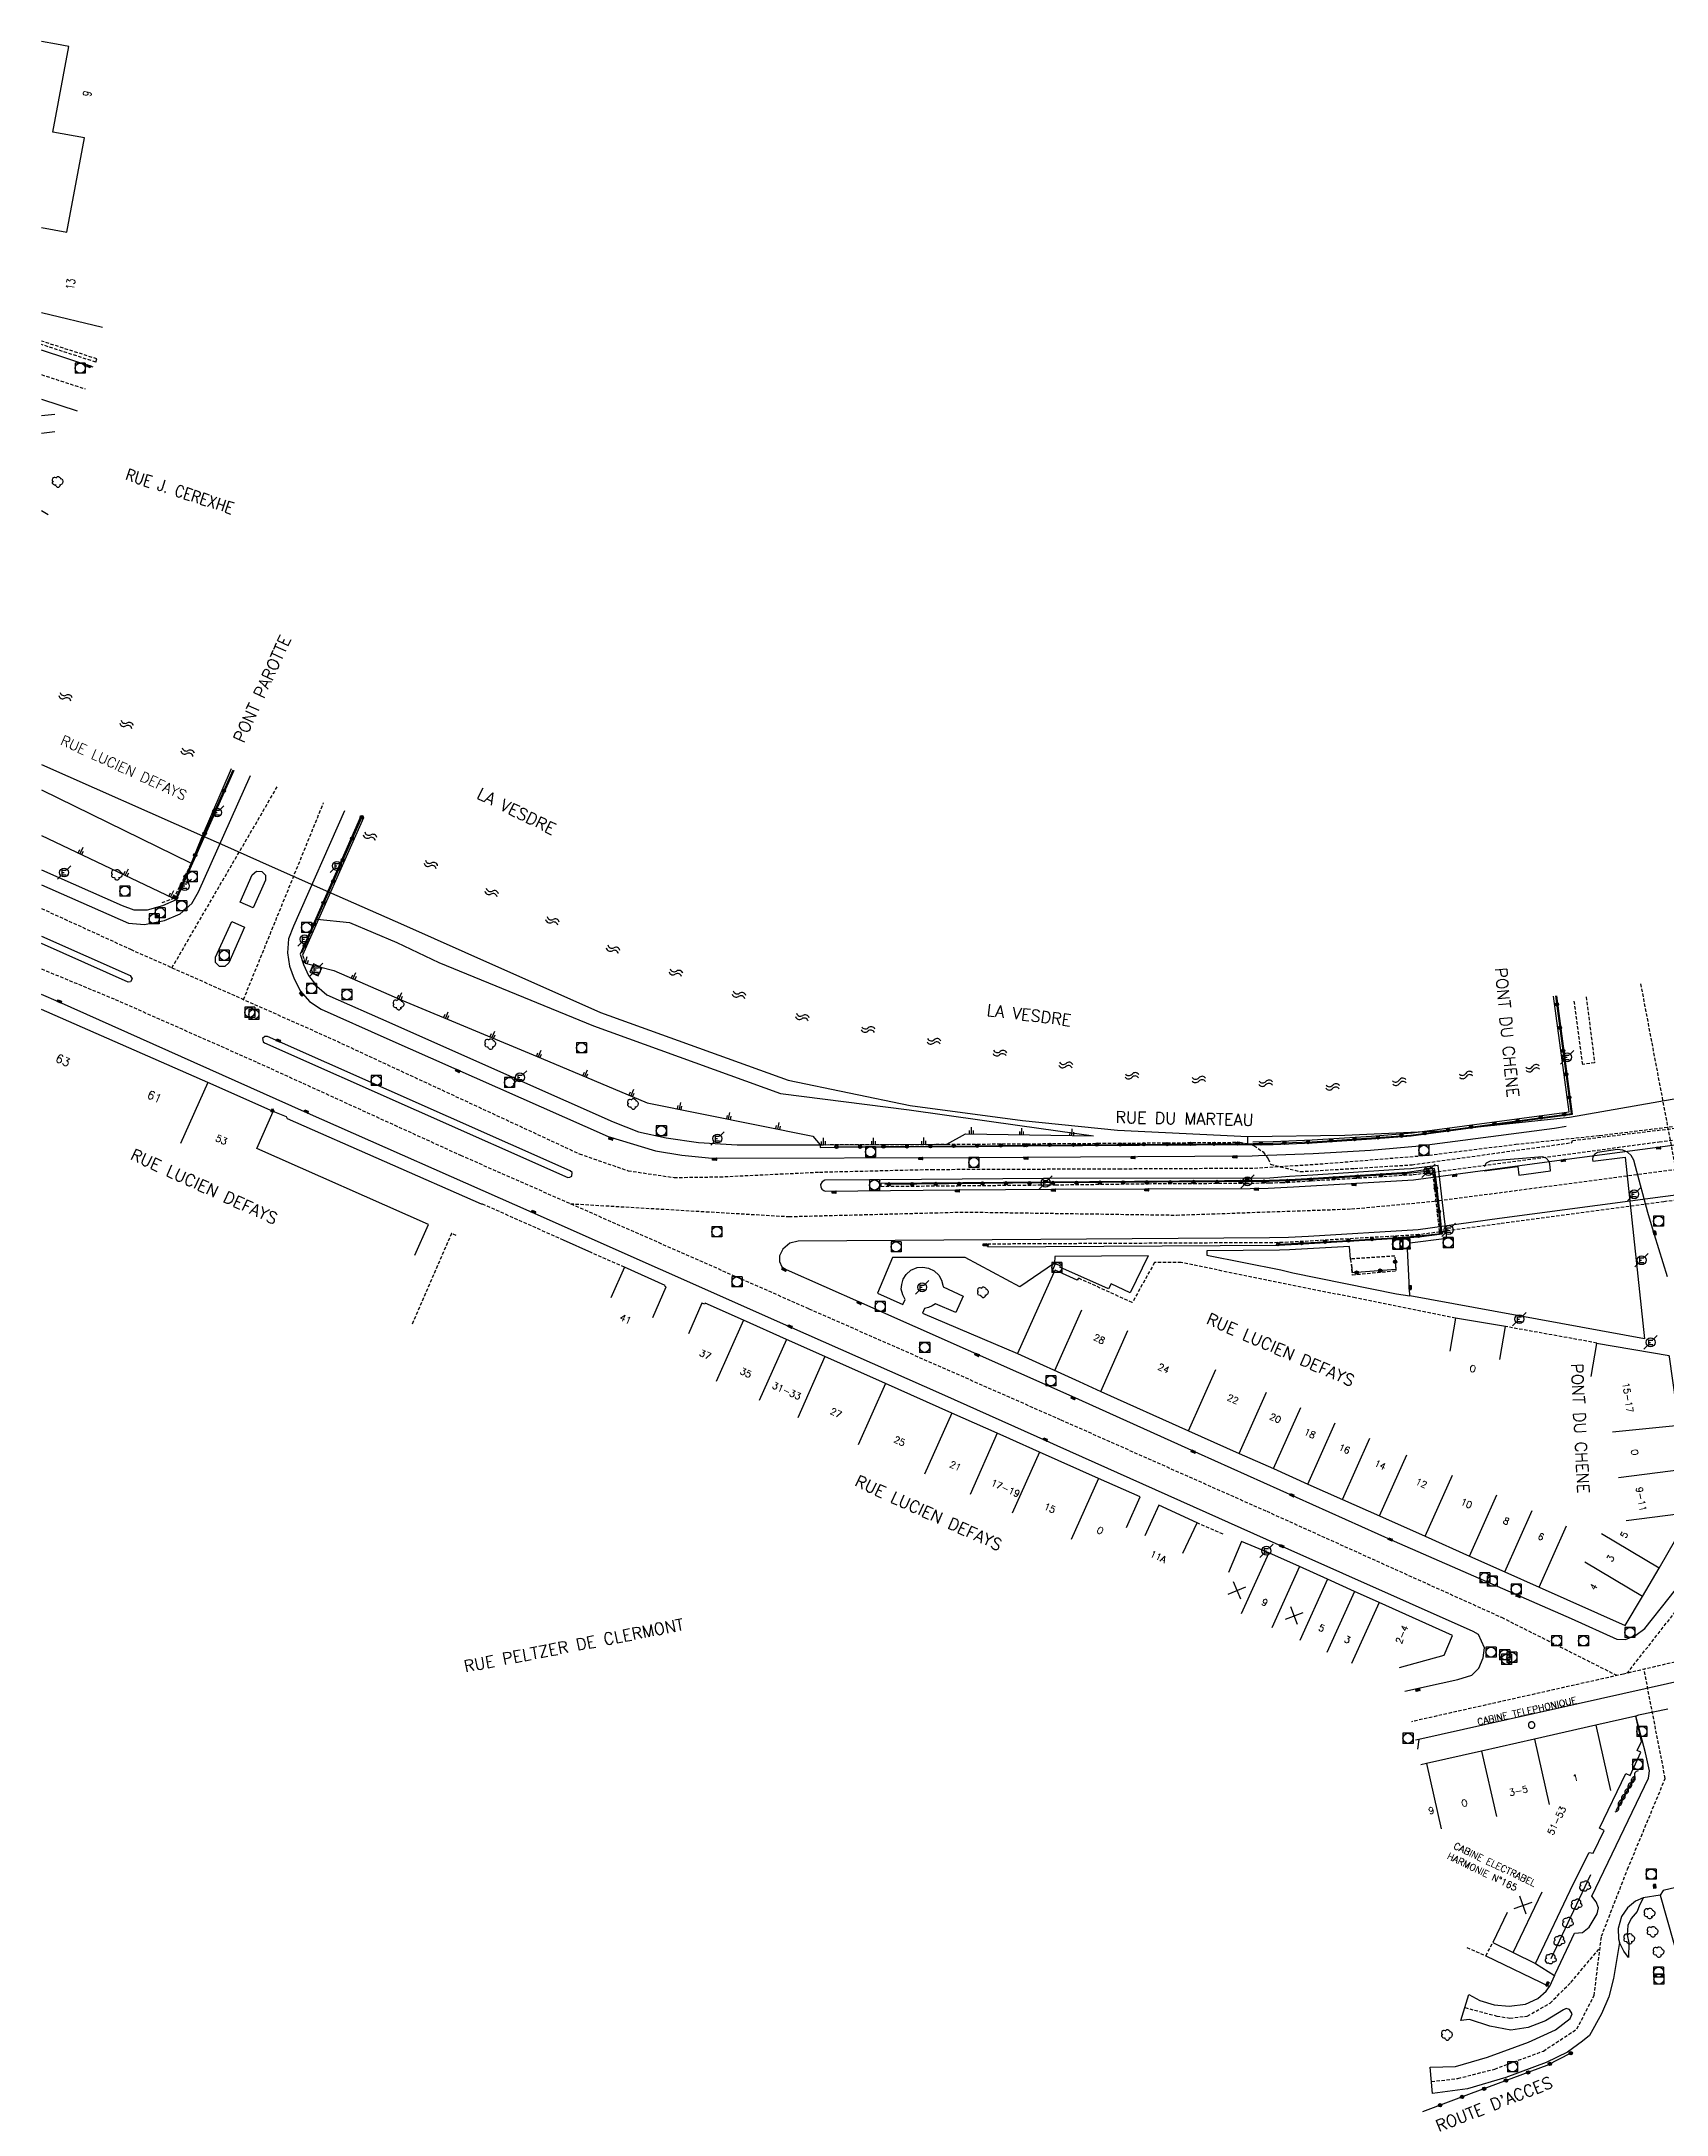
# Model space of a CAD drawing. Header units: millimetres. Extents: x 255000 to 256000, y 143000 to 144000.
# Drawn here: x 255000 to 255242.5, y 143326.7 to 143636.1 of the extents above; entities that cross this region are included whole.
import ezdxf
from ezdxf.enums import TextEntityAlignment as Align

# ---------------------------------------------------------------- set-up
doc = ezdxf.new("R2010")
doc.units = ezdxf.units.MM
doc.linetypes.add('DASHED', pattern=[0.75, 0.5, -0.25])
doc.layers.get('0').update_dxf_attribs({"linetype": 'CONTINUOUS'})
for name, color, linetype in [('W0001', 6, 'DASHED'), ('W0008', 7, 'CONTINUOUS'), ('W0100', 7, 'CONTINUOUS'), ('W0112', 1, 'DASHED'), ('W0120', 7, 'CONTINUOUS'), ('W0122', 7, 'DASHED'), ('W0211', 2, 'CONTINUOUS'), ('W0300', 7, 'CONTINUOUS'), ('W0302', 3, 'CONTINUOUS'), ('W0310', 3, 'CONTINUOUS'), ('W0322', 7, 'CONTINUOUS'), ('W0400', 7, 'CONTINUOUS'), ('W0420', 7, 'CONTINUOUS'), ('W0471', 7, 'CONTINUOUS'), ('W0500', 5, 'DASHED'), ('W0511', 5, 'CONTINUOUS'), ('W0851', 7, 'CONTINUOUS'), ('W0984', 7, 'CONTINUOUS'), ('W0989', 7, 'CONTINUOUS'), ('W0991', 7, 'CONTINUOUS'), ('W1102', 7, 'CONTINUOUS')]:
    doc.layers.add(name, color=color, linetype=linetype)
doc.styles.get("Standard").update_dxf_attribs({"font": 'romans.shx', "width": 0.85})

# ---------------------------------------------------------------- blocks, each defined once
blk = doc.blocks.new('t500o')
at = {"color": 0, "linetype": 'Continuous'}
for centre, start, end in [((-0.5, 0.625), 216.8699, 323.1301), ((0.5, -0.125), 36.8699, 143.1301), ((0.5, -0.625), 36.8699, 143.1301), ((-0.5, 0.125), 216.8699, 323.1301)]:
    blk.add_arc(centre, 0.625, start, end, dxfattribs=at)
blk = doc.blocks.new('T400')
for p, q in [((-0.15, 0.3), (0.15, 0.3)), ((-0.15, -0.25), (-0.15, 0.3)), ((-0.15, 0.15), (0.15, 0.15)), ((-0.15, 0), (0.15, 0)), ((0.15, 0.3), (0.15, -0.25)), ((-0.15, -0.15), (0.15, -0.15)), ((-0.15, -0.25), (-0.15, -0.3)), ((-0.15, -0.3), (0.15, -0.3)), ((0.15, -0.3), (0.15, -0.25))]:
    blk.add_line(p, q)
blk = doc.blocks.new('T420')
for p, q in [((0.75, 0.75), (-0.75, 0.75)), ((-0.75, 0.75), (-0.75, -0.75)), ((0.75, 0.75), (0.75, -0.75)), ((0.75, -0.75), (-0.75, -0.75))]:
    blk.add_line(p, q)
blk.add_ellipse((0, 0), major_axis=(-0.53, 0.53), ratio=1, start_param=3.926991, end_param=10.210176)
blk = doc.blocks.new('T471')
for p, q in [((-0.333334, 0.333334), (-0.333334, -0.333334)), ((-0.333334, 0.333334), (0.333334, 0.333334)), ((-0.333334, 0), (0, 0)), ((0.500001, 0.500001), (1.000002, 1.000002)), ((-0.500001, -0.500001), (-1.000002, -1.000002)), ((-0.333334, -0.333334), (0.333334, -0.333334))]:
    blk.add_line(p, q)
blk.add_ellipse((0, 0), major_axis=(0.471405, 0.471405), ratio=1, start_param=5.4977871438, end_param=11.780972451)
blk = doc.blocks.new('T300')
for p, q in [((-0.8, 0.51), (-0.86, 0.34)), ((-0.86, 0.34), (-0.86, 0.17)), ((-0.86, 0.17), (-0.74, 0.06)), ((-0.69, 0.63), (-0.8, 0.51)), ((-0.8, -0.06), (-0.74, 0.06)), ((-0.74, 0.06), (-0.69, 0.11)), ((-0.57, 0.69), (-0.69, 0.63)), ((-0.46, 0.69), (-0.57, 0.69)), ((-0.29, 0.63), (-0.46, 0.69)), ((-0.29, 0.63), (-0.17, 0.74)), ((-0.23, 0.57), (-0.29, 0.63)), ((-0.17, 0.74), (-0.06, 0.8)), ((-0.06, 0.8), (0.06, 0.8)), ((0.06, 0.8), (0.23, 0.74)), ((0.23, 0.74), (0.34, 0.63)), ((0.34, 0.63), (0.4, 0.51)), ((0.46, 0.46), (0.34, 0.46)), ((0.4, 0.51), (0.4, 0.46)), ((0.57, 0.4), (0.46, 0.46)), ((0.57, 0.4), (0.69, 0.29)), ((0.69, 0.29), (0.74, 0.17)), ((0.74, 0.06), (0.69, -0.17)), ((0.74, 0.17), (0.74, 0.06)), ((-0.8, -0.17), (-0.8, -0.06)), ((-0.8, -0.23), (-0.8, -0.17)), ((-0.74, -0.34), (-0.8, -0.23)), ((-0.69, -0.4), (-0.74, -0.34)), ((-0.51, -0.46), (-0.69, -0.4)), ((-0.4, -0.46), (-0.51, -0.46)), ((-0.4, -0.46), (-0.34, -0.46)), ((-0.34, -0.46), (-0.34, -0.4)), ((-0.34, -0.51), (-0.34, -0.46)), ((-0.29, -0.63), (-0.34, -0.51)), ((-0.17, -0.74), (-0.29, -0.63)), ((-0.06, -0.8), (-0.17, -0.74)), ((0.06, -0.8), (-0.06, -0.8)), ((0.17, -0.74), (0.06, -0.8)), ((0.23, -0.69), (0.17, -0.74)), ((0.29, -0.46), (0.23, -0.46)), ((0.29, -0.63), (0.23, -0.69)), ((0.46, -0.4), (0.29, -0.46)), ((0.34, -0.51), (0.29, -0.63)), ((0.34, -0.51), (0.34, -0.46)), ((0.57, -0.34), (0.46, -0.4)), ((0.63, -0.29), (0.57, -0.34)), ((0.69, -0.17), (0.63, -0.29))]:
    blk.add_line(p, q)
blk = doc.blocks.new('t322o')
at = {"color": 0, "linetype": 'Continuous'}
for radius in [0.25, 0.15]:
    blk.add_circle((0, 0), radius, dxfattribs=at)
blk = doc.blocks.new('t310o')
at = {"color": 0, "linetype": 'Continuous'}
for centre, start, end in [((-0.5, 0.38), 216.8699, 323.1304), ((0.5, -0.37), 36.8699, 143.1303)]:
    blk.add_arc(centre, 0.625, start, end, dxfattribs=at)
blk = doc.blocks.new('t991o')
at = {"color": 0, "linetype": 'Continuous'}
for p, q in [((-1, 1), (1, -1)), ((-1, -1), (1, 1))]:
    blk.add_line(p, q, dxfattribs=at)
blk = doc.blocks.new('t211o')
at = {"color": 0, "linetype": 'Continuous'}
for p, q in [((-0.29, 0.5), (-0.29, 0)), ((0, 1), (0, 0)), ((0.29, 0.5), (0.29, 0))]:
    blk.add_line(p, q, dxfattribs=at)
blk = doc.blocks.new('T851')
for p, q in [((-0.25, -0.15), (0, 0.32)), ((0, 0.32), (0.25, -0.15)), ((-0.25, -0.15), (0.25, -0.15))]:
    blk.add_line(p, q)
for major_axis in [(-0.106, 0.106), (-0.0354, 0.0354), (-0.0236, 0.0236)]:
    blk.add_ellipse((0, 0), major_axis=major_axis, ratio=1, start_param=3.926991, end_param=10.210176)

msp = doc.modelspace()

# ---------------------------------------------------------------- linework, layer by layer
at = {"layer": 'W0001'}
for p, q in [((255000, 143586.42), (255006.53, 143584.29)), ((255019.48, 143497.9), (255035.27, 143525.05)), ((255030.16, 143493.15), (255042.1, 143522.5)), ((255238.67, 143495.51), (255252.23, 143423.82)), ((255236.64, 143392.59), (255253.63, 143414.16))]:
    msp.add_line(p, q, dxfattribs=at)
for points in [[(255000, 143506.74), (255013.31, 143500.65), (255042.76, 143487.55), (255080.27, 143470.13), (255087.57, 143467.6), (255094.45, 143466.59), (255101.24, 143466.69), (255116.13, 143467.4), (255132.85, 143467.8), (255160.81, 143467.9), (255181.07, 143468), (255190.79, 143468.61), (255207.1, 143469.93), (255220.07, 143471.55), (255232.53, 143472.87), (255245.09, 143474.39)], [(255000, 143497.72), (255011.02, 143493.17), (255032.2, 143483.78), (255062.55, 143469.92), (255114.55, 143447.01), (255152.13, 143430.44)], [(255078.97, 143462.68), (255111.57, 143460.76), (255137.8, 143461.44), (255169.41, 143460.98), (255195.52, 143461.9), (255207.89, 143463.05), (255256.45, 143469.46)], [(255152.13, 143430.44), (255182.87, 143416.78), (255217.92, 143400.95), (255235.19, 143392.26)], [(255272.75, 143401.69), (255261.35, 143398.39), (255236.11, 143392.47), (255204.47, 143385.37)], [(255207.47, 143331.66), (255211.42, 143332.12), (255216.91, 143333.53), (255224.17, 143336.21), (255229.17, 143339.51), (255231.74, 143344.51), (255232.84, 143353.36), (255236.74, 143363.36), (255242.36, 143376.91), (255239.19, 143393.19)], [(255212.45, 143342.71), (255217.21, 143341.44), (255219.14, 143341.13), (255221.77, 143341.44), (255225.17, 143343.37), (255228.27, 143346.46), (255232.62, 143351.61)]]:
    msp.add_lwpolyline(points, dxfattribs=at)
at = {"layer": 'W0008'}
for p, q in [((255007.72, 143587.56), (255000, 143590.08)), ((255000, 143582.76), (255005.34, 143581.02)), ((255000, 143580.33), (255002.02, 143580.51)), ((255000, 143577.67), (255001.99, 143577.91)), ((255000.98, 143565.5), (255000, 143566.08)), ((255041.1, 143505.16), (255042.86, 143509.24)), ((255180.06, 143471.67), (255180.08, 143472.71)), ((255082.15, 143455.33), (255077.93, 143457.23)), ((255205.58, 143382.73), (255205.37, 143381.26)), ((255215.59, 143350.43), (255225.08, 143345.84))]:
    msp.add_line(p, q, dxfattribs=at)
for points in [[(255000, 143512.5), (255012.07, 143507.19), (255013.8, 143506.54), (255015.85, 143506.55), (255018.13, 143507.17), (255020.17, 143508.08), (255028.77, 143527.39)], [(255000, 143510.28), (255012.98, 143504.53), (255015.4, 143504.35), (255018.38, 143504.93), (255020.71, 143505.96), (255022.42, 143507.51), (255023.45, 143509.21), (255031.2, 143526.57)], [(255022.35, 143513.41), (255024.05, 143517.57), (255028.35, 143527.64)], [(255045.24, 143521.33), (255037.6, 143504.08), (255036.86, 143502.19), (255036.71, 143500.14), (255037.04, 143498.14), (255037.73, 143496.22), (255038.68, 143494.42), (255040.01, 143492.84), (255041.73, 143491.73), (255051.53, 143487.34), (255084.58, 143472.73), (255091.67, 143470.55), (255095.6, 143469.92), (255100.05, 143469.49), (255139.63, 143469.59), (255146.52, 143469.65)], [(255047.61, 143520.44), (255038.61, 143499.92), (255039.12, 143498.36), (255039.88, 143496.76), (255041.1, 143495.16), (255042.61, 143493.87), (255052.3, 143489.56), (255071.21, 143481.17), (255085.35, 143474.89), (255089.13, 143473.4), (255093.25, 143472.49), (255098.08, 143471.81), (255103.84, 143471.46), (255116.22, 143471.49), (255116.25, 143471.07), (255118.68, 143471.1), (255139.65, 143471.21), (255146.92, 143471.3)], [(255029.68, 143507.71), (255031.46, 143511.78), (255032.1, 143512.32), (255032.87, 143512.28), (255033.42, 143511.71), (255033.45, 143510.95), (255031.59, 143506.86), (255029.68, 143507.71)], [(255030.31, 143503.97), (255027.95, 143498.63), (255027.36, 143498.07), (255026.57, 143498.1), (255026, 143498.66), (255025.99, 143499.46), (255028.39, 143504.82), (255030.31, 143503.97)], [(255000, 143502.61), (255013.25, 143496.73), (255013.54, 143496.23), (255013.31, 143495.79), (255012.92, 143495.76), (255000, 143501.51)], [(255040.61, 143498.47), (255040.04, 143497.22), (255041.31, 143496.67), (255041.87, 143497.9), (255040.61, 143498.47)], [(255150.51, 143427.05), (255134.37, 143434.23), (255111.53, 143444.34), (255073.22, 143461.36), (255039.27, 143476.41), (255002.53, 143492.8), (255000, 143493.93)], [(255146.92, 143471.3), (255180.85, 143471.52), (255183.85, 143471.54), (255189.66, 143471.78), (255198.52, 143472.34), (255204.42, 143472.79), (255228.51, 143476.04), (255226.16, 143493.73)], [(255078.55, 143466.59), (255078.84, 143466.62), (255079.17, 143466.78), (255079.19, 143467.36), (255078.92, 143467.59), (255033.72, 143487.63), (255033.34, 143487.64), (255032.99, 143487.36), (255033.11, 143486.84), (255033.3, 143486.67), (255078.55, 143466.59)], [(255065.68, 143462.62), (255036.73, 143475.35), (255036.58, 143475.65), (255034.59, 143476.46)], [(255209.13, 143462.88), (255208.71, 143466.31), (255208.48, 143468.4), (255204.38, 143467.91), (255203.37, 143467.84), (255189.78, 143466.96), (255186.3, 143466.76), (255183.33, 143466.51), (255149.57, 143466.45), (255125.28, 143466.23), (255116.9, 143466.17), (255116.5, 143465.96), (255116.27, 143465.57), (255116.3, 143465.21), (255116.47, 143464.86), (255116.77, 143464.65), (255116.95, 143464.55), (255136.45, 143464.73), (255151.32, 143464.84), (255165.23, 143464.9), (255180.4, 143464.97), (255183.09, 143465.02), (255186.87, 143465.18), (255195.49, 143465.68), (255204.79, 143466.26), (255209.2, 143466.83), (255226.9, 143469.23), (255241.58, 143471.18), (255257.32, 143473.31)], [(255146.52, 143469.65), (255180.72, 143469.85), (255181.63, 143469.86), (255189.82, 143470.16), (255198.37, 143470.68), (255205.68, 143471.31), (255225.85, 143473.96), (255227.59, 143474.26)], [(255242.67, 143451.77), (255240.73, 143458.04), (255239.75, 143461.38), (255237.93, 143468.22), (255237.66, 143469.19), (255237.29, 143469.88), (255236.73, 143470.39), (255236.04, 143470.68), (255235.24, 143470.76), (255232.25, 143470.33), (255231.82, 143470.05), (255231.56, 143469.69), (255231.51, 143469.3), (255231.56, 143469.01), (255236.39, 143469.64), (255239.26, 143442.52), (255204.26, 143448.92), (255203.91, 143455.93), (255204.33, 143455.95), (255204.26, 143456.85), (255209.77, 143457.55), (255209.13, 143462.88)], [(255208.69, 143461.52), (255208.15, 143466.25), (255207.94, 143467.96), (255203.86, 143467.32), (255189.79, 143466.46), (255186.24, 143466.24), (255183.27, 143466.13), (255149.73, 143465.9), (255125.27, 143465.68), (255125.28, 143465.27)], [(255215.32, 143467.59), (255220.36, 143468.24), (255220.52, 143466.93), (255225.25, 143467.57), (255225.12, 143468.63), (255225.04, 143468.99), (255224.6, 143469.48), (255224.03, 143469.68), (255216.21, 143469.04), (255215.65, 143468.74), (255215.34, 143468.2)], [(255253.21, 143465.17), (255241.98, 143463.69), (255217.62, 143460.48), (255205.47, 143458.79), (255189.13, 143457.8), (255186.11, 143457.65), (255183.3, 143457.58), (255149.17, 143457.33), (255112.92, 143457.08), (255111.7, 143456.78), (255110.66, 143455.91), (255110.17, 143454.92), (255110.14, 143454.08), (255110.49, 143453.27), (255111.14, 143452.87), (255122.4, 143447.87), (255153.8, 143433.95)], [(255141.29, 143456.65), (255141.27, 143456.22), (255184.59, 143456.51), (255187.54, 143456.64), (255194.19, 143457.02), (255202.54, 143457.52), (255205.6, 143457.75), (255209.08, 143458.18), (255208.69, 143461.52)], [(255165.2, 143454.89), (255151.23, 143454.78), (255151.21, 143453.82), (255146.04, 143450.29), (255137.89, 143454.67), (255127, 143454.63), (255124.78, 143449.35), (255128.56, 143447.66), (255128.89, 143448.39), (255128.56, 143449.06), (255128.33, 143449.91), (255128.39, 143450.62), (255128.63, 143451.44), (255129.06, 143452.12), (255129.74, 143452.74), (255130.72, 143453.15), (255131.53, 143453.2), (255132.37, 143453.06), (255133.23, 143452.65), (255133.92, 143452.02), (255134.33, 143451.27), (255134.51, 143450.52), (255134.56, 143450.25), (255137.57, 143448.89), (255136.45, 143446.43), (255133.43, 143447.76), (255132.94, 143447.43), (255132.39, 143447.2), (255131.8, 143447.05), (255131.51, 143446.36), (255145.67, 143440.3)], [(255165.2, 143454.89), (255162.5, 143449.38), (255159.64, 143450.72), (255159.27, 143449.97), (255152.01, 143453.22), (255152.08, 143453.41), (255151.28, 143453.69), (255150.81, 143452.52), (255151.11, 143452.41)], [(255195.39, 143454.42), (255195.24, 143456.3), (255186.3, 143455.82), (255184.79, 143455.75), (255173.96, 143455.67), (255173.93, 143455.02), (255184.96, 143452.83), (255186.76, 143452.38)], [(255186.76, 143452.38), (255202.23, 143449.25), (255204.26, 143448.92)], [(255153.8, 143433.95), (255172.64, 143425.43), (255201.88, 143412.32), (255228.31, 143400.75), (255235.14, 143397.69), (255236.44, 143397.65), (255237.99, 143398.27), (255239.29, 143399.27), (255242.95, 143403.86), (255245.75, 143407.39), (255247.61, 143410.57), (255248.53, 143413.92), (255248.64, 143416.89), (255247.76, 143423.31)], [(255203.48, 143389.92), (255211.38, 143391.67), (255213.48, 143392.32), (255214.51, 143393.35), (255215.2, 143394.91), (255215.37, 143396.39), (255214.49, 143398.36), (255213.67, 143398.85), (255184.71, 143411.73), (255151.6, 143426.53), (255150.51, 143427.05)], [(255286.26, 143373.42), (255285.28, 143377.96), (255283.85, 143383.95), (255282.98, 143386.77), (255281.51, 143389.13), (255280.6, 143390.17), (255274.79, 143394.17), (255272.01, 143395.69), (255269.16, 143396.51), (255268.04, 143396.6), (255266.9, 143396.46), (255236.05, 143389.51)], [(255236.05, 143389.51), (255205.58, 143382.73), (255205.07, 143382.6)], [(255242.74, 143387.25), (255238.37, 143386.35), (255237.97, 143386.22)], [(255225.85, 143347.5), (255225.99, 143347.8), (255228.79, 143353.81), (255230.03, 143353.9), (255231.02, 143354.71), (255232.19, 143356.71), (255232.37, 143357.59), (255232.05, 143358.46), (255231.4, 143359.35), (255239.86, 143376.94), (255239.91, 143377.31), (255240.03, 143378.05), (255239.39, 143380.7), (255237.97, 143386.22)], [(255241.61, 143359.48), (255239.05, 143359.06), (255237.91, 143358.57), (255236.74, 143357.61), (255235.84, 143356.32), (255235.32, 143354.51), (255235.4, 143352.95), (255235.55, 143352.42), (255234.64, 143347.04), (255233.95, 143344.31), (255232.84, 143341.75), (255231.05, 143338.54), (255230.02, 143337.71)], [(255239.13, 143359.11), (255238.52, 143357.99), (255238.16, 143357.03), (255237.28, 143356), (255236.78, 143354.93), (255236.67, 143353.54), (255236.91, 143352.35), (255236.87, 143350.17), (255236.16, 143351.1), (255235.55, 143352.42)], [(255223, 143349.27), (255225.85, 143347.5), (255225.08, 143345.84)], [(255230.02, 143337.71), (255227.76, 143336.07), (255224.56, 143334.49), (255218.54, 143332.26), (255212.83, 143330.59), (255207.63, 143329.87), (255207.27, 143333.83), (255211.05, 143333.92), (255215.84, 143335.28), (255221.97, 143337.52), (255226, 143339.39), (255228.18, 143341.07), (255228.45, 143341.77), (255228.09, 143342.41), (255227.58, 143342.56), (255227.17, 143342.38), (255224.49, 143340.73), (255221.89, 143339.75), (255219.3, 143339.34), (255216.2, 143339.94), (255213.16, 143340.9), (255211.85, 143340.79), (255213.06, 143344.63), (255214.66, 143343.74), (255216.83, 143343.13), (255219.06, 143342.91), (255221.51, 143343.22), (255223.35, 143344.06), (255224.58, 143345.17), (255225.08, 143345.84)]]:
    msp.add_lwpolyline(points, dxfattribs=at)
at = {"layer": 'W0100'}
for p, q in [((255002.24, 143635.73), (255000, 143636.15)), ((255000, 143608.4), (255003.79, 143607.69)), ((255000, 143595.69), (255009.13, 143593.52))]:
    msp.add_line(p, q, dxfattribs=at)
for points in [[(255001.69, 143622.63), (255004.07, 143635.39), (255002.24, 143635.73)], [(255003.79, 143607.69), (255006.41, 143621.75), (255001.69, 143622.63)], [(255055.72, 143455.01), (255057.75, 143459.58), (255032.13, 143470.93), (255034.59, 143476.46), (255024.82, 143480.79), (255000, 143491.68)], [(255091.24, 143445.71), (255093.24, 143450.29), (255093.02, 143450.39), (255093.07, 143450.49), (255087.01, 143453.2), (255084.97, 143448.64)], [(255154.59, 143451.28), (255151.32, 143452.76), (255151.11, 143452.41), (255145.67, 143440.3), (255154.87, 143436.17)], [(255144.52, 143427.6), (255142.65, 143428.43), (255135.88, 143431.44), (255125.97, 143435.85), (255116.94, 143439.87), (255111.2, 143442.42), (255104.77, 143445.28), (255099.07, 143447.82), (255099.02, 143447.71), (255098.58, 143447.83), (255096.55, 143443.27)], [(255217.68, 143439.42), (255218.5, 143444.35), (255211.04, 143445.59), (255210.22, 143440.65)], [(255245.1, 143423.01), (255244.43, 143429.57), (255243.01, 143439.85), (255242.92, 143439.96), (255232.11, 143441.81), (255231.27, 143436.88)], [(255154.87, 143436.17), (255158.1, 143434.63), (255171.21, 143428.79), (255178.75, 143425.42), (255183.88, 143423.14), (255189.03, 143420.84), (255194.2, 143418.54), (255199.71, 143416.08), (255206.51, 143413.05), (255213.16, 143410.08), (255218.41, 143407.74), (255223.54, 143405.46), (255236.36, 143399.74), (255238.95, 143404.08), (255241.45, 143408.28), (255246.23, 143416.58), (255245.1, 143423.01), (255245.1, 143423.01)], [(255161.93, 143414.35), (255163.97, 143418.91), (255157.75, 143421.69), (255148.95, 143425.61), (255144.52, 143427.6)], [(255170.37, 143410.5), (255172.47, 143415.04), (255166.79, 143417.67), (255164.69, 143413.13)], [(255202.7, 143393.46), (255209.34, 143395.29), (255210.59, 143398.24), (255199.65, 143403.16), (255195.97, 143404.82), (255191.95, 143406.63), (255187.75, 143408.52), (255183.19, 143410.57), (255179.11, 143412.27), (255177.18, 143407.66)], [(255238.73, 143380.81), (255238.19, 143381.06), (255238.83, 143382.43), (255237.97, 143386.22), (255231.99, 143384.86), (255222.83, 143382.78), (255214.95, 143380.99), (255206.71, 143379.12), (255205.88, 143378.93)], [(255228.6, 143361.11), (255230.99, 143365.83), (255231.59, 143365.77), (255233.23, 143369.14), (255232.54, 143369.47), (255236.46, 143377.65), (255237.12, 143377.35), (255238.73, 143380.81)], [(255218.75, 143356.91), (255216.6, 143352.4), (255219.68, 143350.93), (255223, 143349.27), (255228.6, 143361.11)], [(255246.49, 143361.24), (255242.04, 143360.17), (255241.61, 143359.48), (255244.65, 143348.76)]]:
    msp.add_lwpolyline(points, dxfattribs=at)
msp.add_lwpolyline([(255222.83, 143384.63, 0.049137), (255222.87, 143384.72, 0.049135), (255222.89, 143384.81, 0.049133), (255222.89, 143384.91, 0.049129), (255222.87, 143385, 0.049125), (255222.84, 143385.09, 0.049121), (255222.79, 143385.17, 0.049118), (255222.72, 143385.24, 0.049117), (255222.64, 143385.29, 0.049117), (255222.56, 143385.33, 0.049118), (255222.47, 143385.35, 0.049121), (255222.37, 143385.35, 0.049125), (255222.28, 143385.33, 0.049129), (255222.19, 143385.3, 0.049133), (255222.11, 143385.25, 0.049135), (255222.04, 143385.18, 0.049137), (255221.99, 143385.11, 0.049137), (255221.95, 143385.02, 0.049135), (255221.93, 143384.93, 0.049133), (255221.93, 143384.83, 0.049129), (255221.95, 143384.74, 0.049125), (255221.98, 143384.65, 0.049121), (255222.03, 143384.57, 0.049118), (255222.1, 143384.5, 0.049117), (255222.17, 143384.45, 0.049117), (255222.26, 143384.41, 0.049118), (255222.35, 143384.39, 0.049121), (255222.45, 143384.39, 0.049125), (255222.54, 143384.41, 0.049129), (255222.63, 143384.44, 0.049133), (255222.71, 143384.49, 0.049135), (255222.77, 143384.56, 0.049137)], format="xyb", close=True, dxfattribs=at)
at = {"layer": 'W0112'}
for p, q in [((255008.27, 143588.76), (255000, 143591.43)), ((255008.12, 143588.28), (255000, 143590.91)), ((255008.12, 143588.28), (255008.27, 143588.76)), ((255038.98, 143499.76), (255039.38, 143498.58)), ((255087.01, 143453.2), (255082.15, 143455.33)), ((255176.35, 143413.36), (255172.47, 143415.04))]:
    msp.add_line(p, q, dxfattribs=at)
for points in [[(255018.01, 143507.64), (255019.75, 143508.26), (255022.35, 143513.41)], [(255230.55, 143493.55), (255231.82, 143483.71), (255230.04, 143483.47), (255228.77, 143493)], [(255116.22, 143471.49), (255135.14, 143471.55), (255162.78, 143471.73), (255178.87, 143471.85)], [(255125.28, 143465.27), (255136.7, 143465.37), (255151.33, 143465.5), (255165.17, 143465.67), (255179.77, 143465.75), (255183.28, 143465.79), (255185.12, 143465.84), (255191.07, 143466.19), (255195.84, 143466.48), (255204.71, 143467.02), (255207.68, 143467.39)], [(255077.93, 143457.23), (255065.84, 143462.62), (255065.68, 143462.62)], [(255061.92, 143457.95), (255061.22, 143458.25), (255055.25, 143444.49)], [(255208.69, 143458.46), (255205.57, 143458.04), (255185.27, 143456.87), (255149.18, 143456.69), (255141.29, 143456.65)], [(255202.22, 143452.69), (255202.02, 143454.86), (255195.39, 143454.42), (255195.61, 143452.07), (255202.22, 143452.69)], [(255177.7, 143452.33), (255170.1, 143453.91), (255166.12, 143453.89), (255162.81, 143447.92), (255154.76, 143451.59), (255154.59, 143451.28)], [(255211.04, 143445.59), (255196.1, 143448.61), (255177.7, 143452.33)], [(255232.11, 143441.81), (255232.13, 143441.89), (255218.5, 143444.35)], [(255212.73, 143351.69), (255215.59, 143350.43), (255216.6, 143352.4)]]:
    msp.add_lwpolyline(points, dxfattribs=at)
at = {"layer": 'W0120'}
msp.add_line((255048.07, 143520.27), (255038.98, 143499.76), dxfattribs=at)
msp.add_lwpolyline([(255180.81, 143471.94), (255183.86, 143471.98), (255189.65, 143472.22), (255198.51, 143472.77), (255204.59, 143473.26), (255228.04, 143476.4), (255225.7, 143493.67)], dxfattribs=at)
at = {"layer": 'W0122'}
for points in [[(255207.68, 143467.39), (255241.46, 143471.92), (255257.58, 143474.08), (255271.87, 143476.03), (255278.14, 143476.98), (255284.95, 143478.27), (255288.53, 143478.86), (255289.9, 143469.97), (255285.26, 143469.13), (255275.23, 143467.46), (255265.18, 143466.09), (255253.07, 143464.42), (255242.17, 143462.97), (255217.7, 143459.69), (255208.69, 143458.46), (255207.68, 143467.39)], [(255187.87, 143467.47), (255195.96, 143467.95), (255204.56, 143468.49), (255228.42, 143471.8), (255228.5, 143472.1), (255260.05, 143475.9)], [(255178.87, 143471.85), (255180.06, 143471.67), (255180.97, 143471.36), (255182.35, 143470.4), (255183.07, 143469.38), (255183.44, 143468.57), (255187.87, 143467.47)]]:
    msp.add_lwpolyline(points, dxfattribs=at)
at = {"layer": 'W0211'}
for points in [[(255000, 143524.46), (255022.25, 143513.56)], [(255000, 143517.66), (255019.55, 143508.33)], [(255041.13, 143505.15), (255045.99, 143504.63), (255053.06, 143501.66)], [(255053.06, 143501.66), (255059.3, 143498.68), (255082.41, 143489.22), (255110.3, 143479.15), (255129.53, 143476.7), (255146.01, 143474.34), (255157.01, 143472.8)], [(255039.38, 143498.58), (255043.65, 143497.48), (255053.81, 143493.05), (255074.58, 143484.41), (255090.39, 143477.75), (255115.13, 143472.77), (255116.22, 143471.49), (255135.14, 143471.55), (255137.9, 143473.11), (255157.01, 143472.8)]]:
    msp.add_lwpolyline(points, dxfattribs=at)
at = {"layer": 'W0302'}
msp.add_line((255225.32, 143350.03), (255231.23, 143362.57), dxfattribs=at)
at = {"layer": 'W0310'}
msp.add_line((255237.81, 143377.16), (255234.98, 143372.09), dxfattribs=at)
at = {"layer": 'W0322'}
for p, q in [((255020.09, 143508.32), (255028.61, 143527.45)), ((255047.8, 143520.37), (255038.8, 143500.07))]:
    msp.add_line(p, q, dxfattribs=at)
for points in [[(255147.02, 143471.43), (255180.85, 143471.67), (255183.8, 143471.7), (255189.68, 143471.91), (255198.49, 143472.5), (255204.39, 143472.93), (255228.35, 143476.14), (255226.01, 143493.71)], [(255118.68, 143471.16), (255139.68, 143471.33), (255147.02, 143471.43)], [(255208.56, 143461.54), (255207.97, 143466.28), (255207.84, 143467.57), (255203.86, 143467.17), (255189.83, 143466.31), (255186.26, 143466.08), (255183.23, 143465.99), (255149.73, 143465.78), (255125.88, 143465.57)], [(255184.59, 143456.65), (255187.56, 143456.77), (255194.19, 143457.16), (255202.51, 143457.63), (255205.56, 143457.88), (255208.92, 143458.25), (255208.56, 143461.54)], [(255202.04, 143454.01), (255202.14, 143452.87), (255195.7, 143452.37), (255195.58, 143453.59)], [(255228.25, 143335.88), (255224.7, 143334.06), (255213.41, 143329.88), (255206.11, 143327.12)]]:
    msp.add_lwpolyline(points, dxfattribs=at)
at = {"layer": 'W0511'}
for points in [[(255000, 143528.25), (255024.05, 143517.57), (255026.86, 143516.35), (255034.45, 143512.98)], [(255034.45, 143512.98), (255042.86, 143509.24), (255054.03, 143504.31), (255063.19, 143500.23)], [(255063.19, 143500.23), (255083.46, 143491.23), (255111.46, 143481.12), (255129.64, 143477.34), (255146.43, 143475.08), (255160.6, 143473.66), (255180.08, 143472.71), (255194.55, 143472.89), (255208.76, 143473.54), (255228.08, 143475.58), (255258.72, 143480.95)]]:
    msp.add_lwpolyline(points, dxfattribs=at)
at = {"layer": 'W1102'}
for p, q in [((255024.82, 143480.79), (255020.77, 143471.65)), ((255104.77, 143445.28), (255100.71, 143436.14)), ((255151.23, 143437.81), (255155.26, 143446.85)), ((255111.2, 143442.42), (255107.13, 143433.29)), ((255158.1, 143434.63), (255162.17, 143443.77)), ((255116.94, 143439.87), (255112.88, 143430.73)), ((255125.97, 143435.85), (255121.91, 143426.71)), ((255171.21, 143428.79), (255175.28, 143437.92)), ((255178.75, 143425.42), (255182.82, 143434.56)), ((255135.88, 143431.44), (255131.81, 143422.3)), ((255183.88, 143423.14), (255187.95, 143432.27)), ((255189.03, 143420.84), (255193.1, 143429.97)), ((255142.65, 143428.43), (255138.59, 143419.29)), ((255194.2, 143418.54), (255198.27, 143427.67)), ((255244.43, 143429.57), (255234.48, 143428.56)), ((255148.95, 143425.61), (255144.88, 143416.48)), ((255199.71, 143416.08), (255203.78, 143425.21)), ((255157.75, 143421.69), (255153.68, 143412.55)), ((255206.51, 143413.05), (255210.58, 143422.18)), ((255245.1, 143423.01), (255235.39, 143421.78)), ((255213.16, 143410.08), (255217.23, 143419.21)), ((255218.41, 143407.74), (255222.48, 143416.88)), ((255223.54, 143405.46), (255227.61, 143414.59)), ((255246.23, 143416.58), (255236.52, 143415.34)), ((255241.45, 143408.28), (255232.86, 143413.39)), ((255183.19, 143410.57), (255179.08, 143401.45)), ((255187.75, 143408.52), (255183.64, 143399.4)), ((255238.95, 143404.08), (255230.36, 143409.2)), ((255191.95, 143406.63), (255187.84, 143397.51)), ((255195.97, 143404.82), (255191.86, 143395.7)), ((255199.65, 143403.16), (255195.54, 143394.05)), ((255231.99, 143384.86), (255234.2, 143375.11)), ((255214.95, 143380.99), (255217.16, 143371.24)), ((255222.83, 143382.78), (255225.04, 143373.03)), ((255206.71, 143379.12), (255208.92, 143369.37)), ((255219.68, 143350.93), (255223.98, 143359.96))]:
    msp.add_line(p, q, dxfattribs=at)

# ---------------------------------------------------------------- block references
at = {"layer": 'W0211'}
for p, rotation in [((255005.73, 143514.92), 334.4936945545282), ((255012.5, 143511.7), 334.4936945545282), ((255019.27, 143508.47), 334.4936945545282), ((255039.38, 143498.58), 345.616991261414), ((255046.49, 143496.24), 336.4354612559027), ((255053.36, 143493.25), 336.4354612559027), ((255060.28, 143490.36), 337.4120686732906), ((255067.21, 143487.48), 337.4120686732906), ((255074.13, 143484.6), 337.4120686732906), ((255081.05, 143481.69), 337.1663458220825), ((255087.96, 143478.78), 337.1663458220825), ((255095.16, 143476.79), 348.6125818693178), ((255102.51, 143475.31), 348.6125818693178), ((255109.86, 143473.83), 348.6125818693178), ((255138.75, 143473.1), 359.0587947232245), ((255146.25, 143472.97), 359.0587947232245), ((255153.75, 143472.85), 359.0587947232245), ((255116.66, 143471.49), 0.2059247479449624), ((255124.16, 143471.52), 0.2059247479449624), ((255131.66, 143471.54), 0.2059247479449624)]:
    msp.add_blockref('t211o', p, dxfattribs=dict(at, rotation=rotation))
at = {"layer": 'W0300'}
for p in [(255002.47, 143570.4), (255011.29, 143511.78), (255053.33, 143492.39), (255067.03, 143486.51), (255088.34, 143477.56), (255140.56, 143449.45), (255240.05, 143356.73), (255237.03, 143352.96), (255240.52, 143354.02), (255241.4, 143350.99), (255209.83, 143338.61)]:
    msp.add_blockref('T300', p, dxfattribs=at)
at = {"layer": 'W0300', "rotation": 64.76037867202082}
for p in [(255230.44, 143360.88), (255229.16, 143358.17), (255227.88, 143355.45), (255226.6, 143352.74), (255225.32, 143350.03)]:
    msp.add_blockref('T300', p, dxfattribs=at)
at = {"layer": 'W0310', "rotation": 240.9061095627359}
for p in [(255237.32, 143376.29), (255237.81, 143377.16), (255235.86, 143373.67), (255236.35, 143374.54), (255236.83, 143375.42), (255235.38, 143372.8)]:
    msp.add_blockref('t310o', p, dxfattribs=at)
at = {"layer": 'W0322'}
for p, rotation in [((255027.21, 143524.31), 66.00138366404599), ((255025.79, 143521.11), 66.00138366404599), ((255047.8, 143520.37), 246.0663239321383), ((255024.36, 143517.91), 66.00138366404599), ((255046.39, 143517.17), 246.0663239321383), ((255022.94, 143514.72), 66.00138366404599), ((255044.96, 143513.97), 246.0663239321383), ((255021.52, 143511.52), 66.00138366404599), ((255043.55, 143510.77), 246.0663239321383), ((255020.09, 143508.32), 66.00138366404599), ((255042.12, 143507.57), 246.0663239321383), ((255040.71, 143504.38), 246.0663239321383), ((255039.29, 143501.18), 246.0663239321383), ((255226.18, 143492.42), 97.5901571553368), ((255226.64, 143488.95), 97.5901571553368), ((255227.11, 143485.48), 97.5901571553368), ((255227.57, 143482.01), 97.5901571553368), ((255227.28, 143476), 7.64272723661507), ((255228.03, 143478.54), 97.5901571553368), ((255202.99, 143472.83), 4.175263117652805), ((255206.46, 143473.21), 7.64272723661507), ((255209.93, 143473.67), 7.64272723661507), ((255213.4, 143474.14), 7.64272723661507), ((255216.87, 143474.61), 7.64272723661507), ((255220.34, 143475.07), 7.64272723661507), ((255223.81, 143475.54), 7.64272723661507), ((255118.68, 143471.16), 0.4610187958228232), ((255122.18, 143471.19), 0.4610187958228232), ((255125.68, 143471.22), 0.4610187958228232), ((255129.18, 143471.24), 0.4610187958228232), ((255132.68, 143471.27), 0.4610187958228232), ((255136.18, 143471.3), 0.4610187958228232), ((255139.68, 143471.33), 0.4610187958228232), ((255143.18, 143471.38), 0.8118765841203411), ((255146.68, 143471.43), 0.8118765841203411), ((255147.02, 143471.43), 0.3912590338265431), ((255150.52, 143471.46), 0.3912590338265431), ((255154.02, 143471.48), 0.3912590338265431), ((255157.52, 143471.51), 0.3912590338265431), ((255161.02, 143471.53), 0.3912590338265431), ((255164.52, 143471.55), 0.3912590338265431), ((255168.02, 143471.58), 0.3912590338265431), ((255171.52, 143471.6), 0.3912590338265431), ((255175.02, 143471.62), 0.3912590338265431), ((255178.52, 143471.65), 0.3912590338265431), ((255182.02, 143471.68), 0.7375065629856296), ((255185.52, 143471.76), 2.008528324022421), ((255189.02, 143471.89), 2.008528324022421), ((255192.51, 143472.1), 3.830473415009246), ((255196, 143472.33), 3.830473415009246), ((255199.5, 143472.57), 4.175263117652805), ((255196.45, 143466.72), 183.5130005387448), ((255199.95, 143466.93), 183.5130005387448), ((255203.44, 143467.15), 183.5130005387448), ((255206.92, 143467.48), 185.7390984980896), ((255126.48, 143465.58), 180.4901268048542), ((255129.98, 143465.61), 180.4901268048542), ((255133.48, 143465.64), 180.4901268048542), ((255136.98, 143465.67), 180.4901268048542), ((255140.47, 143465.7), 180.4901268048542), ((255143.97, 143465.73), 180.4901268048542), ((255147.47, 143465.76), 180.4901268048542), ((255150.97, 143465.78), 180.362540089198), ((255154.47, 143465.81), 180.362540089198), ((255157.97, 143465.83), 180.362540089198), ((255161.47, 143465.85), 180.362540089198), ((255164.97, 143465.87), 180.362540089198), ((255168.47, 143465.89), 180.362540089198), ((255171.97, 143465.92), 180.362540089198), ((255175.47, 143465.94), 180.362540089198), ((255178.97, 143465.96), 180.362540089198), ((255182.47, 143465.98), 180.362540089198), ((255185.97, 143466.07), 181.740287518011), ((255189.46, 143466.29), 183.6991129964534), ((255192.96, 143466.5), 183.5130005387448), ((255208.13, 143465.01), 97.0432290212911), ((255208.56, 143461.54), 97.0432290212911), ((255198.57, 143457.41), 3.279700912892238), ((255202.07, 143457.61), 3.279700912892238), ((255205.55, 143457.88), 4.632939761747822), ((255208.9, 143458.37), 96.20232368351252), ((255184.59, 143456.65), 2.239691446614288), ((255188.09, 143456.8), 3.333014226799222), ((255191.58, 143457.01), 3.333014226799222), ((255195.08, 143457.21), 3.279700912892238), ((255196.3, 143452.41), 184.5102655958364), ((255199.79, 143452.69), 184.5102655958364), ((255202.04, 143454.01), 275.0131137550358), ((255225.14, 143334.29), 207.1178711178474), ((255228.25, 143335.88), 207.1178711178474), ((255215.31, 143330.59), 200.3115689690775), ((255218.59, 143331.8), 200.3115689690775), ((255221.88, 143333.02), 200.3115689690775), ((255208.76, 143328.12), 200.7003321636159), ((255212.03, 143329.36), 200.7003321636159)]:
    msp.add_blockref('t322o', p, dxfattribs=dict(at, rotation=rotation))
at = {"layer": 'W0400'}
for p, rotation in [((255007.05, 143587.69), 253.3118757542215), ((255002.7, 143492.87), 66.01633481121551), ((255038.82, 143493.98), 41.13654077911719), ((255035.39, 143487.01), 65.69952829015453), ((255062.15, 143482.51), 65.86952758408997), ((255039.54, 143476.44), 66.1612598168283), ((255085, 143472.39), 74.50275689319339), ((255241.38, 143471), 96.79398242146245), ((255100.48, 143469.35), 90), ((255131.25, 143469.45), 90), ((255146.97, 143469.49), 90), ((255162.96, 143469.58), 90), ((255178.14, 143469.66), 90), ((255210.95, 143466.9), 96.56204436538623), ((255227.13, 143469.14), 97.29896570165795), ((255118.32, 143464.42), 90), ((255136.7, 143464.58), 90), ((255151.04, 143464.69), 90), ((255164.99, 143464.76), 90), ((255181.33, 143464.83), 90), ((255195.94, 143465.55), 92.93727308290272), ((255073.45, 143461.46), 66.51088647345567), ((255240.8, 143458.33), 16.69924423399364), ((255140.83, 143456.52), 90), ((255110.86, 143452.85), 60.11934696782416), ((255204.29, 143450.19), 1.483835958653064), ((255122.06, 143447.88), 66.1428663087882), ((255111.74, 143444.34), 65.21559126892068), ((255139.65, 143440.12), 66.59531044896764), ((255154, 143433.67), 65.2709939419996), ((255149.82, 143427.49), 66.32111775330426), ((255171.92, 143425.68), 65.96214942977015), ((255186.64, 143419.19), 65.43435697439737), ((255185.14, 143411.56), 65.89617319748824), ((255201.32, 143412.58), 66.71272695999583), ((255220.41, 143404.13), 67.34579095120975), ((255205.45, 143390.1), 102.1405870246727), ((255240.77, 143360.81), 186.6996748929808), ((255224.77, 143346.25), 331.257002097249)]:
    msp.add_blockref('T400', p, dxfattribs=dict(at, rotation=rotation))
at = {"layer": 'W0420'}
for p in [(255005.77, 143587.37), (255012.46, 143509.34), (255022.48, 143511.49), (255020.93, 143507.15), (255016.84, 143505.18), (255017.7, 143506.08), (255039.54, 143503.89), (255027.29, 143499.75), (255040.29, 143494.8), (255045.57, 143493.88), (255031.08, 143491.24), (255031.71, 143490.94), (255080.62, 143485.93), (255049.94, 143481.05), (255069.84, 143480.76), (255092.52, 143473.56), (255123.73, 143470.42), (255206.33, 143470.65), (255139.17, 143468.85), (255124.33, 143465.47), (255241.36, 143460.07), (255100.81, 143458.5), (255203.5, 143456.76), (255203.51, 143456.7), (255209.94, 143456.9), (255209.94, 143456.85), (255127.55, 143456.23), (255202.39, 143456.64), (255202.43, 143456.6), (255103.81, 143451.01), (255151.56, 143453.16), (255125.19, 143447.32), (255131.82, 143441.24), (255150.64, 143436.25), (255215.44, 143406.83), (255216.53, 143406.36), (255220.12, 143405.15), (255237.09, 143398.7), (255216.35, 143395.76), (255218.39, 143395.37), (255219.48, 143394.98), (255226.11, 143397.43), (255230.14, 143397.42), (255218.66, 143394.68), (255203.96, 143382.89), (255238.87, 143383.92), (255238.24, 143378.98), (255240.25, 143362.61), (255241.37, 143347.99), (255241.42, 143346.96), (255219.55, 143333.84)]:
    msp.add_blockref('T420', p, dxfattribs=at)
at = {"layer": 'W0471'}
for p in [(255026.22, 143521.07), (255044.11, 143513.1), (255003.37, 143512.11), (255021.38, 143510.1), (255039.26, 143502.14), (255041, 143497.57), (255227.7, 143484.53), (255071.42, 143481.53), (255100.89, 143472.41), (255149.87, 143465.82), (255179.99, 143466.01), (255207.02, 143467.58), (255237.72, 143464.09), (255210.03, 143458.77), (255238.83, 143454.25), (255131.45, 143450.2), (255220.58, 143445.45), (255240.17, 143441.99), (255182.83, 143410.89)]:
    msp.add_blockref('T471', p, dxfattribs=at)
at = {"layer": 'W0500'}
for p, rotation in [((255003.59, 143538.35), 335.6220526961435), ((255012.7, 143534.22), 335.6220526961435), ((255021.81, 143530.09), 335.6220526961435), ((255049.05, 143517.52), 335.1572554634852), ((255058.12, 143513.32), 335.1572554634852), ((255067.2, 143509.12), 335.1572554634852), ((255076.26, 143504.89), 334.9832686386256), ((255085.32, 143500.66), 334.9832686386256), ((255094.69, 143497.17), 340.5890686446589), ((255104.12, 143493.85), 340.5890686446589), ((255113.55, 143490.53), 340.5890686446589), ((255123.37, 143488.68), 349.8323452710001), ((255133.21, 143486.91), 349.8323452710001), ((255143.06, 143485.15), 349.8323452710001), ((255152.9, 143483.38), 349.8323452710001), ((255162.76, 143481.77), 356.8448688402582), ((255212.62, 143481.89), 5.807484729409552), ((255222.57, 143482.9), 5.807484729409552), ((255172.74, 143481.22), 356.8448688402582), ((255182.73, 143480.67), 356.8448688402582), ((255192.71, 143480.12), 356.8448688402582), ((255202.67, 143480.88), 5.807484729409552)]:
    msp.add_blockref('t500o', p, dxfattribs=dict(at, rotation=rotation))
at = {"layer": 'W0851'}
msp.add_blockref('T851', (255034.48, 143476.58), dxfattribs=at)
at = {"layer": 'W0991'}
for p, rotation in [((255178.45, 143404.96), 67.38220337964898), ((255186.98, 143401.19), 65.7743281369544), ((255221.15, 143357.98), 64.52193767470003)]:
    msp.add_blockref('t991o', p, dxfattribs=dict(at, rotation=rotation))

# ---------------------------------------------------------------- texts
at = {"layer": 'W0500'}
for rotation, p in [(333.8188, (255070.9, 143521.26)), (352.8174, (255147.39, 143490.84))]:
    msp.add_text('LA VESDRE', height=1.75, rotation=rotation, dxfattribs=at).set_placement(p, align=Align.MIDDLE)
at = {"layer": 'W0984'}
for s, rotation, p in [('CABINE TELEPHONIQUE', 12.5447, (255221.73, 143386.91)), ('HARMONIE N°165', 334.5244, (255215.06, 143362.96)), ('CABINE ELECTRABEL', 334.5244, (255216.93, 143364.06))]:
    msp.add_text(s, height=1, rotation=rotation, dxfattribs=at).set_placement(p, align=Align.MIDDLE)
at = {"layer": 'W0989', "width": 0.857143}
msp.add_text('RUE J. CEREXHE', height=1.75, rotation=341.9406, dxfattribs=at).set_placement((255020.63, 143569.01), align=Align.MIDDLE)
at = {"layer": 'W0989'}
for s, height, rotation, p in [('PONT PAROTTE', 1.75, 65.5083, (255032.94, 143539.55)), ('RUE LUCIEN DEFAYS', 1.5, 335.4803, (255012.28, 143527.74)), ('PONT DU CHENE', 1.75, 275.4819, (255218.73, 143488.23)), ('RUE DU MARTEAU', 1.75, 358.8318, (255170.61, 143475.4)), ('RUE LUCIEN DEFAYS', 1.75, 335.4803, (255024.29, 143465.24)), ('RUE LUCIEN DEFAYS', 1.75, 336.3605, (255184.95, 143440.88)), ('PONT DU CHENE', 1.75, 272.949, (255229.65, 143429.15)), ('RUE LUCIEN DEFAYS', 1.75, 335.4803, (255132.41, 143416.52)), ('RUE PELTZER DE CLERMONT', 1.75, 10.9663, (255079.44, 143396.77)), ("ROUTE D'ACCES", 1.75, 21.3009, (255216.81, 143328.3))]:
    msp.add_text(s, height=height, rotation=rotation, dxfattribs=at).set_placement(p, align=Align.MIDDLE)
at = {"layer": 'W0991', "width": 0.776471}
for s, rotation, p in [('9', 79.4412, (255006.83, 143628.37)), ('13', 81.351, (255004.34, 143599.93))]:
    msp.add_text(s, height=1.25, rotation=rotation, dxfattribs=at).set_placement(p, align=Align.MIDDLE)
at = {"layer": 'W0991'}
for s, height, rotation, p in [('63', 1.25, 336.3092, (255003.21, 143484.09)), ('61', 1.25, 336.3092, (255016.87, 143478.66)), ('53', 1, 336.1017, (255026.87, 143472.23)), ('41', 1, 335.8718, (255087.18, 143445.46)), ('28', 1, 334.5456, (255157.88, 143442.49)), ('37', 1, 336.0124, (255099.07, 143440.16)), ('35', 1, 336.016, (255105.14, 143437.46)), ('31-33', 1, 336.0107, (255111.22, 143434.75)), ('24', 1, 335.9674, (255167.5, 143438.1)), ('O', 1, 350.5713, (255213.63, 143438.06)), ('22', 1, 335.9671, (255177.83, 143433.5)), ('15-17', 1, 277.8554, (255236.79, 143433.75)), ('27', 1, 336.0181, (255118.61, 143431.46)), ('20', 1, 335.9671, (255184.17, 143430.67)), ('25', 1, 336.0166, (255128.08, 143427.25)), ('18', 1, 335.9673, (255189.31, 143428.38)), ('16', 1, 335.9707, (255194.47, 143426.08)), ('21', 1, 336.0093, (255136.42, 143423.54)), ('14', 1, 335.9758, (255199.81, 143423.7)), ('O', 1, 275.8006, (255237.8, 143425.58)), ('17-19', 1, 335.8879, (255143.88, 143420.21)), ('12', 1, 335.9625, (255205.96, 143420.96)), ('15', 1, 335.9572, (255150.5, 143417.26)), ('10', 1, 335.9656, (255212.68, 143417.96)), ('9-11', 1, 279.9496, (255238.77, 143418.58)), ('O', 1, 335.9572, (255158.01, 143413.91)), ('8', 1, 335.9737, (255218.63, 143415.31)), ('6', 1, 335.9733, (255223.82, 143412.99)), ('5', 1, 60.0732, (255236.24, 143413.27)), ('11A', 1, 335.1667, (255166.69, 143410)), ('3', 1, 59.2514, (255234.19, 143409.76)), ('4', 1, 59.1916, (255231.65, 143405.49)), ('9', 1, 335.7655, (255182.59, 143403.16)), ('5', 1, 335.7592, (255191.08, 143399.34)), ('2-4', 1, 67.1724, (255203.06, 143398.39)), ('3', 1, 335.7606, (255194.91, 143397.62)), ('3', 1, 335.7606, (255194.93, 143397.61)), ('1', 1, 12.8013, (255228.96, 143377)), ('3-5', 1, 12.8027, (255220.44, 143375.06)), ('9', 1, 12.834, (255207.43, 143372.11)), ('O', 1, 12.7943, (255212.38, 143373.23)), ('51-53', 1, 64.0097, (255226.16, 143370.61))]:
    msp.add_text(s, height=height, rotation=rotation, dxfattribs=at).set_placement(p, align=Align.MIDDLE)

doc.saveas('drawing.dxf')
